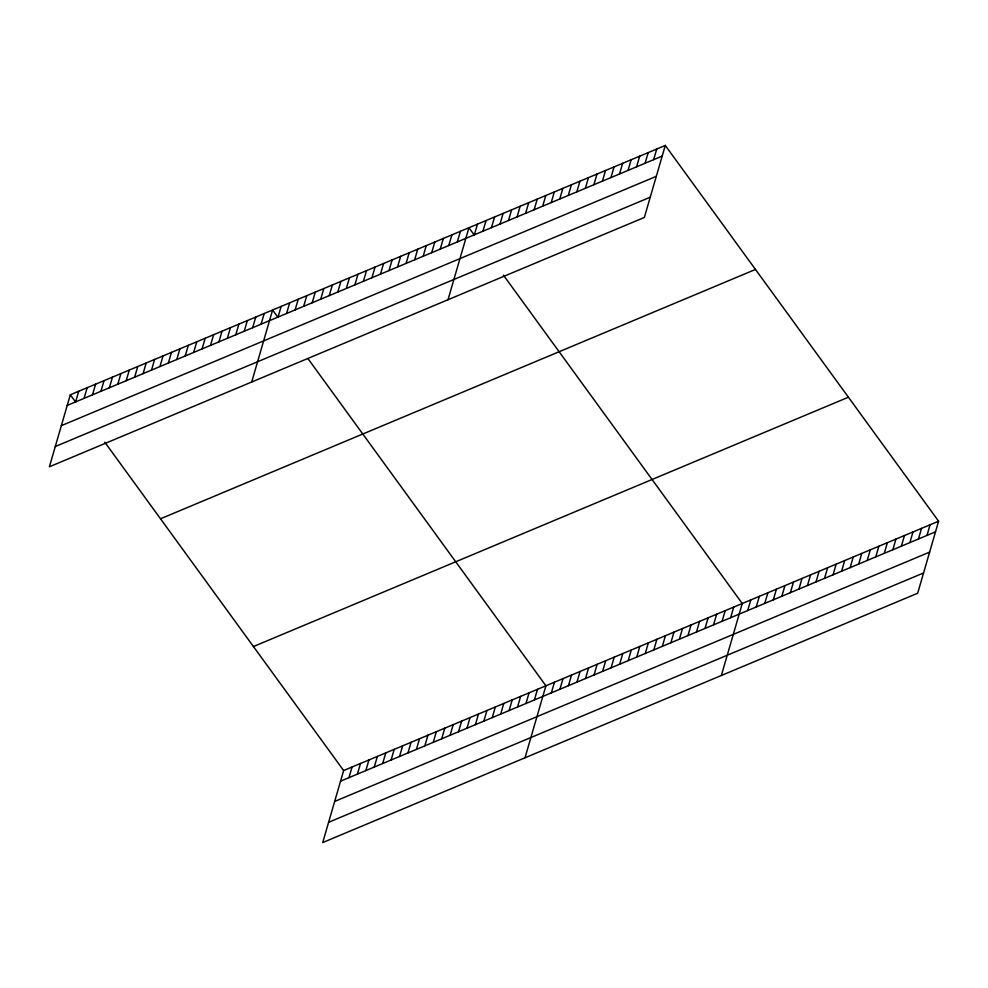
<?xml version="1.0" encoding="UTF-8"?>
<svg xmlns="http://www.w3.org/2000/svg" width="988" height="988" viewBox="0 0 988 988"><rect width="100%" height="100%" fill="white"/><g stroke="black" fill="none" stroke-linecap="round" stroke-linejoin="round"><path stroke-width="1.48" d="M665.282 145.446L70.321 394.78L49.4 466.781L644.361 217.446L665.282 145.446L938.6 521.219L917.679 593.22L322.718 842.554L343.639 770.554L938.6 521.219M75.656 401.894L78.744 391.248M84.079 398.362L87.179 387.716M92.514 394.829L95.601 384.184M100.937 391.297L104.036 380.652M109.372 387.765L112.459 377.12M117.794 384.221L120.882 373.588M126.229 380.689L129.317 370.055M134.652 377.157L137.74 366.523M143.087 373.625L146.175 362.991M151.51 370.092L154.597 359.459M159.945 366.56L163.032 355.927M168.368 363.028L171.455 352.395M176.803 359.496L179.89 348.863M185.225 355.964L188.313 345.331M193.66 352.432L196.748 341.799M202.083 348.9L205.171 338.267M210.518 345.368L213.606 334.734M218.941 341.836L222.028 331.202M227.376 338.304L230.463 327.67M235.799 334.771L238.886 324.138M244.234 331.239L247.321 320.606M252.656 327.707L255.744 317.074M261.091 324.175L264.179 313.542M251.693 382.01L272.602 310.01L277.912 317.309M278.048 317.074L281.135 306.428M286.582 313.492L289.682 302.859M295.128 309.911L298.215 299.278M303.662 306.342L306.749 295.696M312.196 302.76L315.283 292.127M320.73 299.179L323.817 288.545M329.263 295.61L332.363 284.964M337.81 292.028L340.897 281.395M346.343 288.447L349.431 277.813M354.877 284.877L357.965 274.232M363.411 281.296L366.499 270.663M371.945 277.714L375.045 267.081M380.491 274.145L383.579 263.5M389.025 270.564L392.113 259.93M397.559 266.982L400.646 256.349M406.093 263.413L409.193 252.767M414.639 259.832L417.726 249.198M423.173 256.25L426.26 245.617M431.707 252.681L434.794 242.035M440.24 249.1L443.328 238.466M448.774 245.518L451.874 234.885M457.321 241.949L460.408 231.303M448.021 299.722L468.942 227.734L474.252 235.021M474.388 234.786L477.476 224.153M482.922 231.217L486.01 220.571M491.456 227.635L494.556 217.002M500.002 224.054L503.09 213.42M508.536 220.485L511.623 209.839M348.974 777.655L352.061 767.021M517.07 216.903L520.157 206.27M357.409 774.123L360.497 763.489M525.604 213.322L528.691 202.688M365.832 770.591L368.919 759.957M534.138 209.752L537.237 199.107M374.267 767.059L377.354 756.425M542.684 206.171L545.771 195.538M382.689 763.526L385.777 752.893M551.218 202.589L554.305 191.956M391.112 759.994L394.212 749.361M559.751 199.02L562.839 188.375M399.547 756.462L402.635 745.829M568.285 195.439L571.385 184.805M407.97 752.93L411.07 742.297M576.831 191.857L579.919 181.224M416.405 749.398L419.492 738.765M585.365 188.288L588.453 177.642M424.828 745.866L427.928 735.233M593.899 184.707L596.987 174.073M433.263 742.334L436.35 731.7M602.433 181.125L605.521 170.492M441.685 738.802L444.785 728.168M610.967 177.556L614.067 166.91M450.12 735.27L453.208 724.636M619.513 173.974L622.601 163.341M458.543 731.738L461.643 721.104M628.047 170.393L631.134 159.76M466.978 728.205L470.066 717.572M636.581 166.824L639.668 156.178M475.401 724.673L478.488 714.04M645.115 163.242L648.202 152.609M483.836 721.141L486.923 710.508M653.648 159.661L656.748 149.027M492.259 717.609L495.346 706.976M500.694 714.077L503.781 703.444M509.116 710.545L512.204 699.912M517.551 707.013L520.639 696.379M525.974 703.481L529.062 692.847M534.409 699.949L537.497 689.315M525.011 757.771L545.919 685.783L307.972 358.644M551.366 692.835L554.466 682.202M559.912 689.266L562.999 678.633M568.446 685.684L571.533 675.051M576.98 682.103L580.067 671.47M585.514 678.534L588.601 667.9M594.047 674.952L597.147 664.319M602.594 671.371L605.681 660.737M611.127 667.802L614.215 657.168M619.661 664.22L622.749 653.587M628.195 660.639L631.283 650.005M636.729 657.069L639.829 646.436M645.275 653.488L648.363 642.855M653.809 649.906L656.897 639.273M662.343 646.337L665.43 635.704M670.877 642.756L673.977 632.122M679.423 639.174L682.51 628.541M687.957 635.605L691.044 624.972M696.491 632.024L699.578 621.39M705.024 628.442L708.112 617.809M713.558 624.873L716.658 614.24M722.105 621.291L725.192 610.658M730.638 617.71L733.726 607.077M721.351 675.496L742.26 603.507L503.423 275.146M747.706 610.559L750.794 599.926M756.24 606.978L759.34 596.344M764.786 603.409L767.874 592.775M773.32 599.827L776.407 589.194M781.854 596.246L784.941 585.612M790.388 592.677L793.475 582.043M798.922 589.095L802.021 578.462M807.468 585.514L810.555 574.88M816.002 581.944L819.089 571.311M824.535 578.363L827.623 567.73M833.069 574.781L836.157 564.148M841.615 571.212L844.703 560.579M850.149 567.631L853.237 556.997M858.683 564.049L861.771 553.416M867.217 560.48L870.305 549.847M875.751 556.899L878.851 546.265M884.297 553.317L887.385 542.684M892.831 549.748L895.918 539.115M901.365 546.166L904.452 535.533M909.899 542.585L912.986 531.952M918.432 539.016L921.532 528.382M926.979 535.434L930.066 524.801M67.221 405.426L662.195 156.092M61.342 425.667L656.304 176.333M55.279 446.527L650.252 197.192M160.513 518.786L755.474 269.452M253.434 646.547L848.408 397.213M340.551 781.187L935.513 531.853M334.66 801.441L929.622 552.107M328.609 822.3L923.57 572.966M70.321 394.78L75.619 402.079M104.802 442.204L343.639 770.554"/></g></svg>
